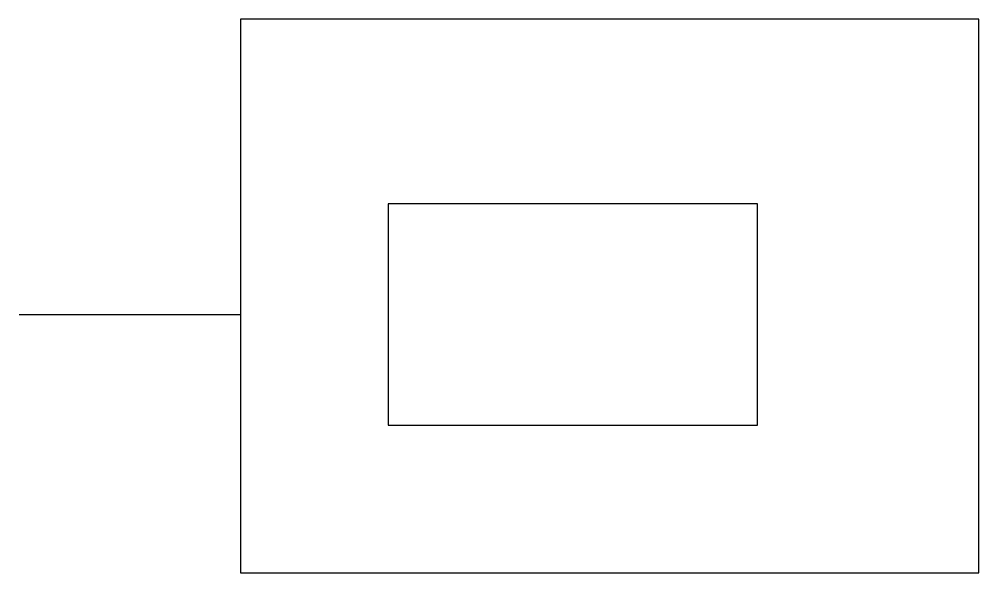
# Model space of a CAD drawing. Header units: inches. Extents: x 699940 to 700200, y 300000 to 300150.
import ezdxf

# ---------------------------------------------------------------- set-up
doc = ezdxf.new("R2010")
doc.units = ezdxf.units.IN
doc.header["$MEASUREMENT"] = 0

msp = doc.modelspace()

# ---------------------------------------------------------------- linework, layer by layer
for points in [[(700000, 300000), (700200, 300000), (700200, 300150), (700000, 300150), (700000, 300000)], [(700040, 300040), (700140, 300040), (700140, 300100), (700040, 300100), (700040, 300040)], [(699940, 300070), (700000, 300070)]]:
    msp.add_lwpolyline(points)

doc.saveas('drawing.dxf')
